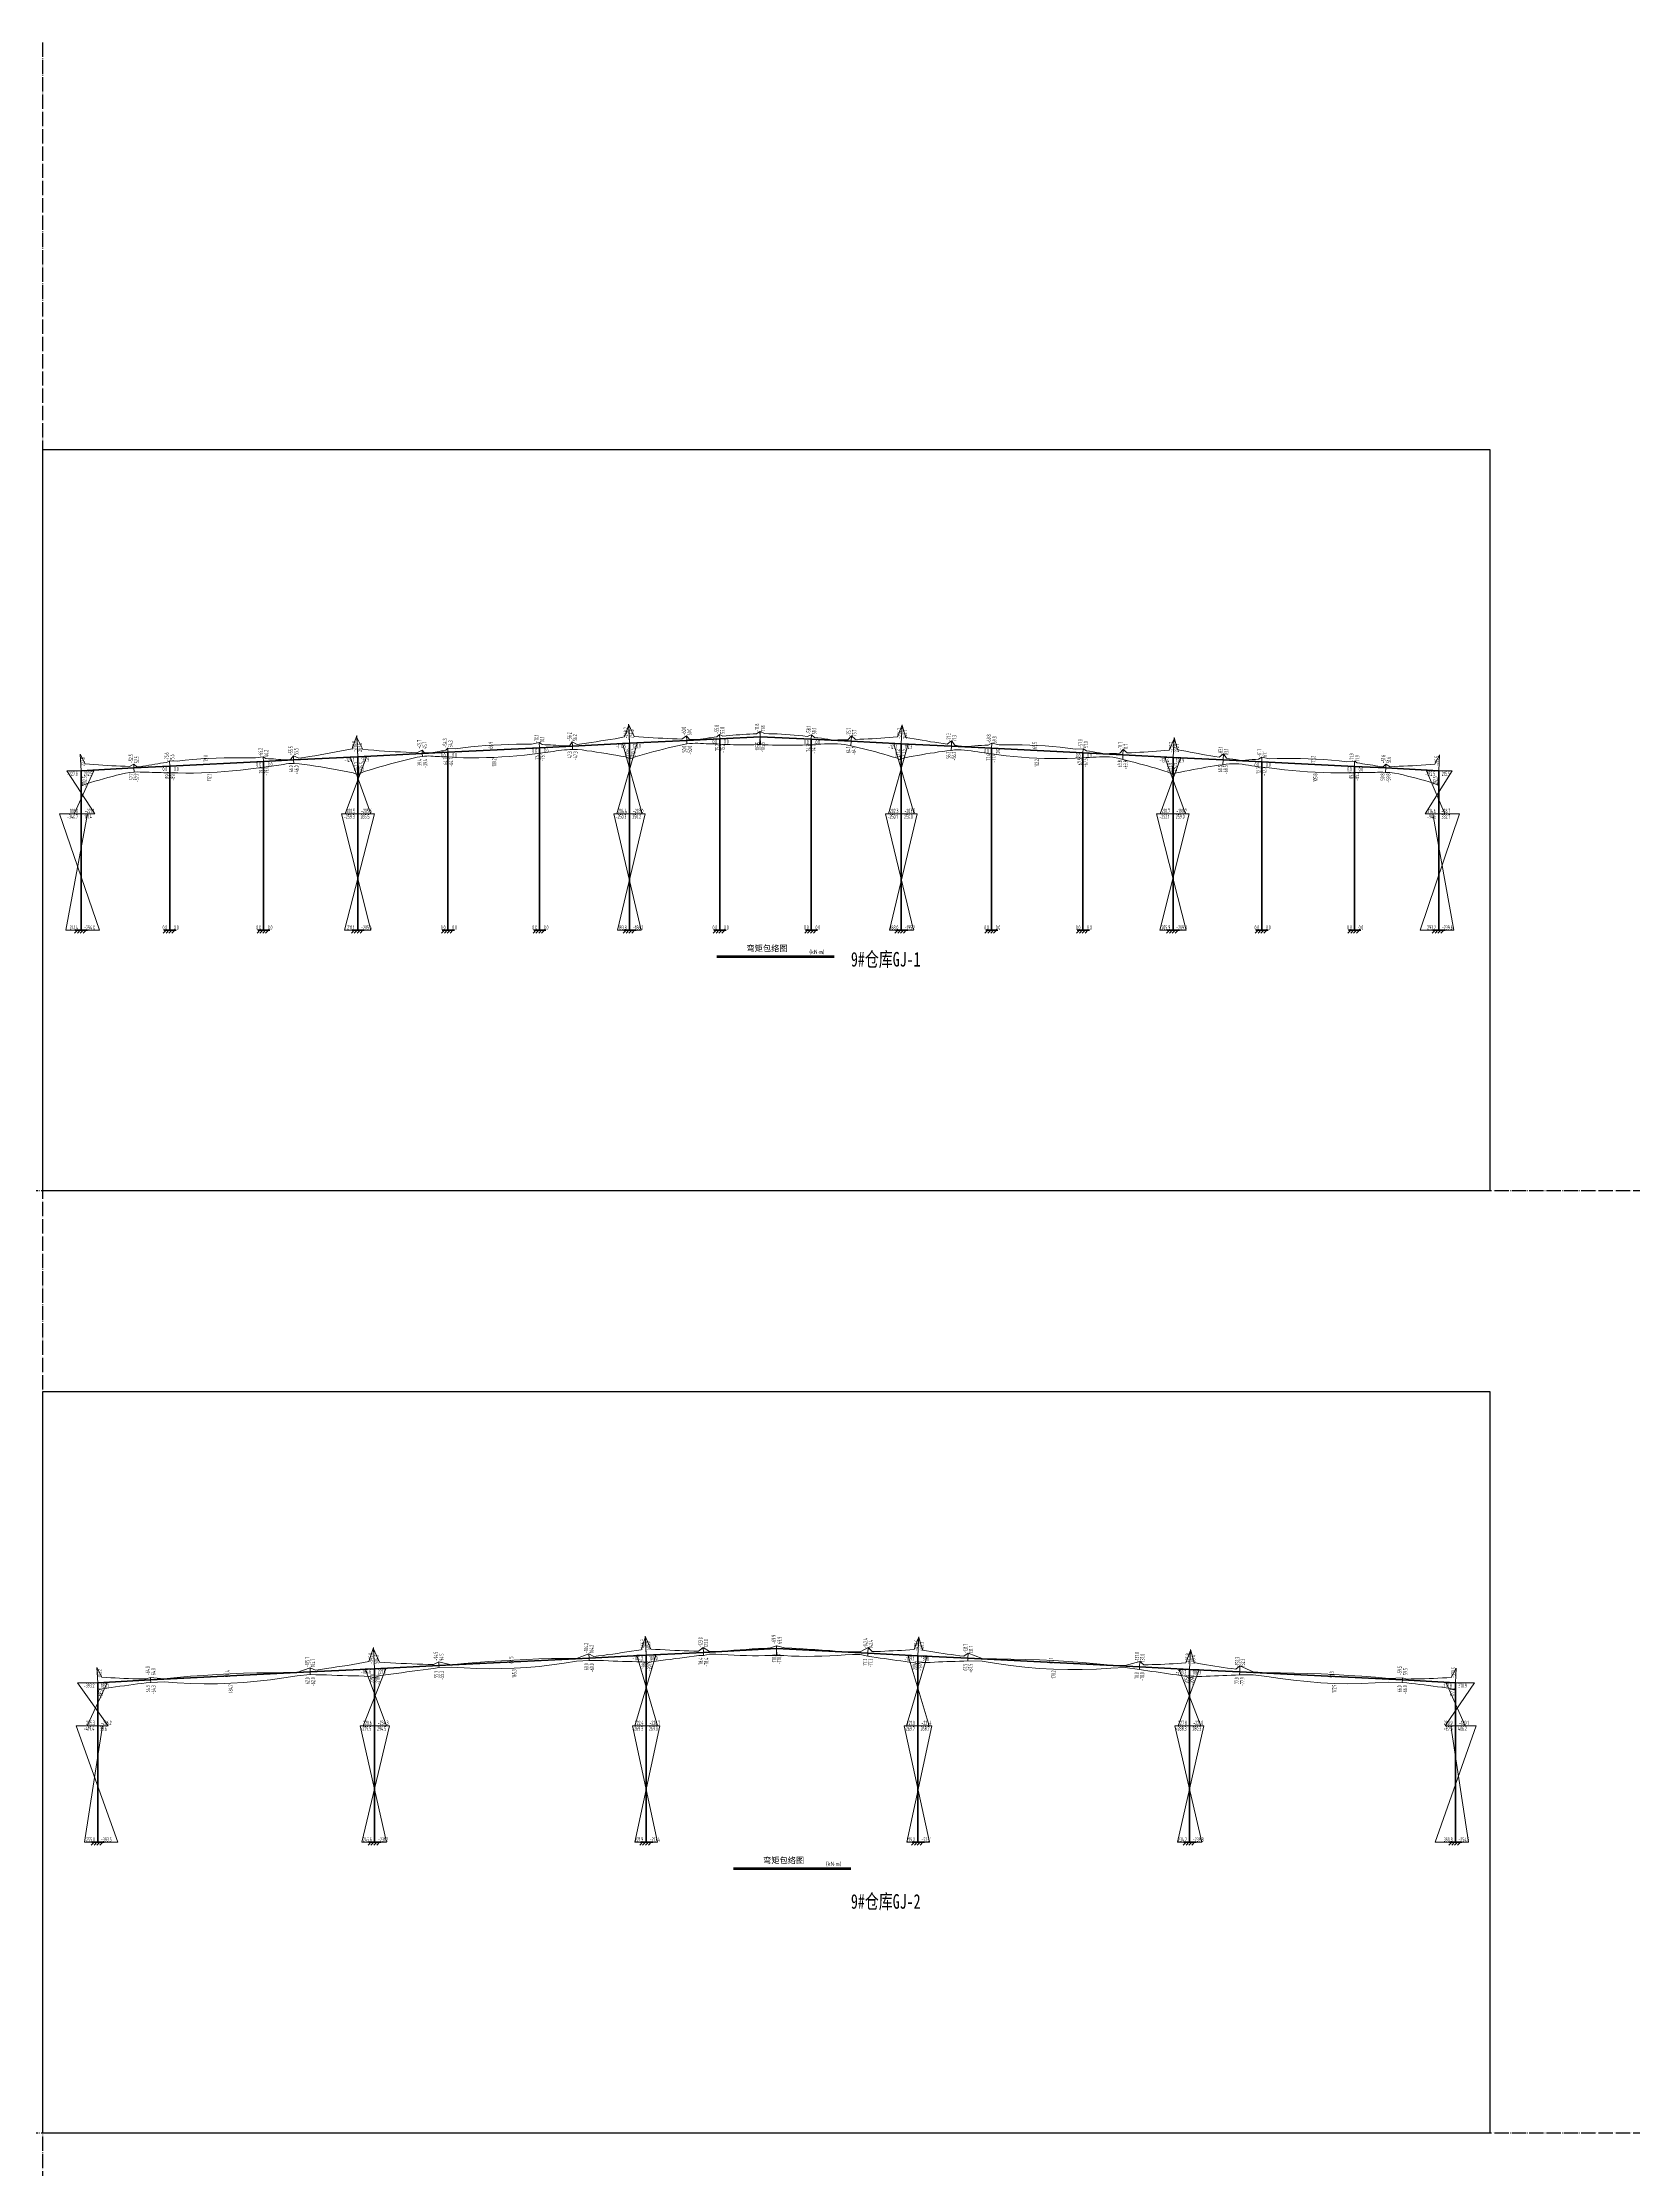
# Model space of a CAD drawing. Extents: x 447413 to 2975780, y -1432727 to 1301644.
# Drawn here: x 787524 to 898775, y 317579 to 466295 of the extents above; entities that cross this region are included whole.
import ezdxf
from ezdxf.enums import TextEntityAlignment as Align

# ---------------------------------------------------------------- set-up
doc = ezdxf.new("R2010")
doc.units = 0
doc.header["$LTSCALE"] = 1000
doc.header["$MEASUREMENT"] = 0
doc.linetypes.add('DOTE', pattern=[2.42, 2, -0.2, 0.02, -0.2])
doc.layers.add('DOTE', color=1, linetype='Continuous')
doc.layers.add('图纸编号', color=6, linetype='Continuous')
for name, color, linetype, lineweight in [('图形说明', 7, 'Continuous', 18), ('杆件(白色)', 7, 'Continuous', 35), ('柱内力(黄色)', 2, 'Continuous', 18), ('梁内力(青色)', 4, 'Continuous', 18)]:
    doc.layers.add(name, color=color, linetype=linetype, lineweight=lineweight)
doc.styles.add('PkpmHz', font='Pkpmeng', dxfattribs={"width": 0.6, "bigfont": 'hztxt'})
doc.styles.add('宋体', font='', dxfattribs={"height": 35})
doc.styles.get('宋体').set_extended_font_data('SimSun')

# ---------------------------------------------------------------- blocks, each defined once
blk = doc.blocks.new('STSPK_2019-10-23-15_19_57')
at = {"layer": '图形说明', "lineweight": 35, "ltscale": 100}
blk.add_line((4477, -180), (5297, -180), dxfattribs=at)
at = {"layer": '杆件(白色)', "ltscale": 100}
for p, q in [((4266, 1328), (4778, 1354)), ((4778, 1354), (5416, 1322)), ((400, 1135), (1516, 1191)), ((1516, 1191), (1966, 1213)), ((1966, 1213), (2416, 1236)), ((1966, 815), (1966, 1213)), ((2416, 1236), (3466, 1288)), ((3466, 1288), (3866, 1308)), ((3866, 1308), (4266, 1328)), ((3866, 815), (3866, 1308)), ((5416, 1322), (5766, 1304)), ((5766, 815), (5766, 1304)), ((5766, 1304), (6116, 1287)), ((6116, 1287), (7316, 1227)), ((7316, 1227), (7666, 1209)), ((7666, 815), (7666, 1209)), ((7666, 1209), (8016, 1192)), ((8016, 1192), (9154, 1135)), ((30, 1115), (400, 1135)), ((30, 815), (30, 1115)), ((9154, 1135), (9524, 1115)), ((9524, 815), (9524, 1115)), ((30, 0), (30, 815)), ((1966, 0), (1966, 815)), ((3866, 0), (3866, 815)), ((5766, 0), (5766, 815)), ((7666, 0), (7666, 815)), ((9524, 0), (9524, 815)), ((-10, 0), (75, 0)), ((1926, 0), (2011, 0)), ((3826, 0), (3911, 0)), ((5726, 0), (5811, 0)), ((7626, 0), (7711, 0)), ((9484, 0), (9569, 0))]:
    blk.add_line(p, q, dxfattribs=at)
at = {"layer": '杆件(白色)', "lineweight": 18, "ltscale": 100}
for p, q in [((5, 0), (-15, -20)), ((25, 0), (5, -20)), ((45, 0), (25, -20)), ((65, 0), (45, -20)), ((1941, 0), (1921, -20)), ((1961, 0), (1941, -20)), ((1981, 0), (1961, -20)), ((2001, 0), (1981, -20)), ((3841, 0), (3821, -20)), ((3861, 0), (3841, -20)), ((3881, 0), (3861, -20)), ((3901, 0), (3881, -20)), ((5741, 0), (5721, -20)), ((5761, 0), (5741, -20)), ((5781, 0), (5761, -20)), ((5801, 0), (5781, -20)), ((7641, 0), (7621, -20)), ((7661, 0), (7641, -20)), ((7681, 0), (7661, -20)), ((7701, 0), (7681, -20)), ((9499, 0), (9479, -20)), ((9519, 0), (9499, -20)), ((9539, 0), (9519, -20)), ((9559, 0), (9539, -20)), ((4477, -190), (5297, -190))]:
    blk.add_line(p, q, dxfattribs=at)
at = {"layer": '柱内力(黄色)', "ltscale": 100}
for p, q in [((2045, 1213), (1887, 815)), ((1966, 1213), (1900, 1213)), ((1900, 1213), (2050, 815)), ((1966, 1213), (2045, 1213)), ((3934, 1308), (3786, 815)), ((3866, 1308), (3800, 1308)), ((3800, 1308), (3945, 815)), ((3866, 1308), (3934, 1308)), ((5831, 1304), (5687, 815)), ((5766, 1304), (5698, 1304)), ((5698, 1304), (5845, 815)), ((5766, 1304), (5831, 1304)), ((7733, 1209), (7585, 815)), ((7666, 1209), (7593, 1209)), ((7593, 1209), (7745, 815)), ((7666, 1209), (7733, 1209)), ((30, 1115), (-111, 1115)), ((-111, 1115), (104, 815)), ((96, 1115), (-43, 815)), ((30, 1115), (96, 1115)), ((9657, 1115), (9452, 815)), ((9524, 1115), (9460, 1115)), ((9460, 1115), (9592, 815)), ((9524, 1115), (9657, 1115)), ((30, 815), (-120, 815)), ((-120, 815), (171, 0)), ((63, 815), (-61, 0)), ((30, 815), (-43, 815)), ((30, 815), (63, 815)), ((30, 815), (104, 815)), ((1966, 815), (1866, 815)), ((1866, 815), (2049, 0)), ((2071, 815), (1878, 0)), ((1966, 815), (1887, 815)), ((1966, 815), (2071, 815)), ((1966, 815), (2050, 815)), ((3866, 815), (3770, 815)), ((3770, 815), (3944, 0)), ((3866, 815), (3786, 815)), ((3962, 815), (3787, 0)), ((3866, 815), (3962, 815)), ((3866, 815), (3945, 815)), ((5766, 815), (5670, 815)), ((5670, 815), (5846, 0)), ((5766, 815), (5687, 815)), ((5862, 815), (5688, 0)), ((5766, 815), (5862, 815)), ((5766, 815), (5845, 815)), ((7666, 815), (7563, 815)), ((7563, 815), (7752, 0)), ((7766, 815), (7582, 0)), ((7666, 815), (7585, 815)), ((7666, 815), (7766, 815)), ((7666, 815), (7745, 815)), ((9669, 815), (9384, 0)), ((9524, 815), (9452, 815)), ((9524, 815), (9493, 815)), ((9493, 815), (9615, 0)), ((9524, 815), (9669, 815)), ((9524, 815), (9592, 815)), ((30, 0), (-61, 0)), ((30, 0), (171, 0)), ((1966, 0), (1878, 0)), ((1966, 0), (2049, 0)), ((3866, 0), (3787, 0)), ((3866, 0), (3944, 0)), ((5766, 0), (5688, 0)), ((5766, 0), (5846, 0)), ((7666, 0), (7582, 0)), ((7666, 0), (7752, 0)), ((9524, 0), (9384, 0)), ((9524, 0), (9615, 0))]:
    blk.add_line(p, q, dxfattribs=at)
at = {"layer": '梁内力(青色)', "ltscale": 100}
for points in [[(1516, 1191), (1515, 1220), (1553, 1204), (1590, 1209), (1628, 1214), (1665, 1220), (1702, 1226), (1740, 1231), (1777, 1237), (1814, 1244), (1851, 1250), (1889, 1257), (1926, 1263), (1959, 1363), (1966, 1213), (1969, 1151), (1931, 1160), (1893, 1162), (1856, 1163), (1818, 1164), (1780, 1165), (1743, 1166), (1705, 1167), (1667, 1168), (1630, 1170), (1592, 1171), (1555, 1172), (1517, 1174)], [(1966, 1213), (1959, 1352), (2001, 1260), (2039, 1257), (2077, 1255), (2114, 1253), (2152, 1251), (2190, 1249), (2227, 1248), (2265, 1246), (2303, 1245), (2340, 1244), (2378, 1243), (2415, 1262), (2416, 1236), (2417, 1221), (2379, 1216), (2342, 1211), (2305, 1206), (2267, 1201), (2230, 1196), (2193, 1191), (2155, 1186), (2118, 1181), (2081, 1176), (2043, 1171), (2006, 1166), (1969, 1153)], [(3466, 1288), (3465, 1317), (3499, 1299), (3532, 1303), (3565, 1307), (3598, 1312), (3632, 1316), (3665, 1321), (3698, 1326), (3731, 1331), (3764, 1336), (3798, 1341), (3831, 1346), (3860, 1437), (3866, 1308), (3869, 1254), (3835, 1261), (3801, 1262), (3768, 1263), (3735, 1264), (3701, 1265), (3668, 1266), (3634, 1267), (3601, 1268), (3567, 1270), (3534, 1271), (3500, 1272), (3467, 1272)], [(3866, 1308), (3859, 1442), (3897, 1351), (3931, 1349), (3964, 1347), (3998, 1345), (4031, 1343), (4065, 1342), (4098, 1340), (4132, 1339), (4165, 1338), (4199, 1337), (4232, 1336), (4264, 1362), (4266, 1328), (4267, 1307), (4234, 1306), (4201, 1301), (4167, 1297), (4134, 1292), (4101, 1288), (4068, 1284), (4035, 1279), (4001, 1275), (3968, 1271), (3935, 1266), (3902, 1262), (3869, 1251)], [(4266, 1328), (4264, 1362), (4308, 1335), (4351, 1335), (4394, 1336), (4437, 1339), (4479, 1343), (4522, 1346), (4564, 1349), (4607, 1352), (4650, 1354), (4692, 1356), (4735, 1359), (4777, 1373), (4778, 1354), (4780, 1307), (4738, 1306), (4695, 1305), (4652, 1304), (4609, 1304), (4567, 1305), (4524, 1306), (4481, 1308), (4438, 1310), (4395, 1313), (4352, 1315), (4309, 1316), (4267, 1307)], [(4778, 1354), (4779, 1373), (4832, 1359), (4885, 1357), (4938, 1354), (4991, 1351), (5044, 1348), (5097, 1344), (5150, 1340), (5203, 1335), (5257, 1331), (5310, 1331), (5363, 1332), (5418, 1361), (5416, 1322), (5415, 1301), (5362, 1312), (5309, 1312), (5256, 1310), (5202, 1307), (5149, 1304), (5095, 1302), (5042, 1301), (4989, 1300), (4935, 1301), (4882, 1302), (4829, 1305), (4776, 1307)], [(5416, 1322), (5418, 1361), (5446, 1334), (5475, 1334), (5504, 1335), (5534, 1336), (5563, 1338), (5592, 1339), (5622, 1340), (5651, 1342), (5680, 1343), (5710, 1345), (5739, 1347), (5773, 1436), (5766, 1304), (5763, 1247), (5734, 1256), (5705, 1260), (5676, 1264), (5647, 1268), (5618, 1272), (5589, 1276), (5560, 1280), (5531, 1284), (5502, 1288), (5473, 1292), (5444, 1297), (5415, 1301)], [(5766, 1304), (5772, 1431), (5797, 1343), (5826, 1339), (5855, 1334), (5884, 1329), (5913, 1325), (5942, 1321), (5971, 1316), (6000, 1312), (6029, 1308), (6058, 1304), (6087, 1301), (6118, 1323), (6116, 1287), (6115, 1268), (6086, 1267), (6056, 1266), (6027, 1265), (5998, 1264), (5969, 1263), (5939, 1262), (5910, 1261), (5881, 1259), (5851, 1258), (5822, 1257), (5793, 1256), (5763, 1250)], [(7316, 1227), (7318, 1265), (7346, 1240), (7375, 1241), (7404, 1242), (7434, 1243), (7463, 1244), (7492, 1245), (7522, 1247), (7551, 1248), (7580, 1250), (7610, 1252), (7639, 1254), (7673, 1340), (7666, 1209), (7663, 1153), (7634, 1162), (7605, 1166), (7576, 1170), (7547, 1174), (7518, 1178), (7489, 1183), (7460, 1187), (7431, 1191), (7402, 1195), (7373, 1199), (7344, 1203), (7315, 1208)], [(7666, 1209), (7673, 1347), (7698, 1256), (7727, 1251), (7756, 1246), (7785, 1241), (7814, 1236), (7843, 1232), (7872, 1227), (7901, 1223), (7930, 1218), (7959, 1214), (7988, 1210), (8018, 1234), (8016, 1192), (8015, 1171), (7986, 1169), (7956, 1168), (7927, 1167), (7898, 1166), (7868, 1165), (7839, 1163), (7810, 1162), (7781, 1161), (7751, 1160), (7722, 1159), (7693, 1158), (7663, 1152)], [(30, 1115), (24, 1223), (59, 1154), (90, 1152), (121, 1151), (152, 1149), (183, 1148), (214, 1146), (245, 1145), (276, 1144), (307, 1143), (338, 1143), (369, 1142), (399, 1153), (400, 1135), (401, 1117), (370, 1114), (339, 1111), (309, 1107), (278, 1103), (247, 1099), (217, 1095), (186, 1091), (155, 1086), (125, 1082), (94, 1078), (63, 1074), (33, 1064)], [(400, 1135), (399, 1153), (493, 1144), (586, 1153), (678, 1161), (771, 1167), (864, 1173), (957, 1178), (1050, 1182), (1143, 1184), (1237, 1186), (1330, 1187), (1423, 1188), (1515, 1220), (1516, 1191), (1517, 1174), (1424, 1165), (1332, 1150), (1239, 1137), (1146, 1127), (1053, 1118), (961, 1112), (867, 1109), (774, 1108), (681, 1110), (587, 1115), (494, 1121), (401, 1117)], [(2416, 1236), (2415, 1262), (2503, 1241), (2591, 1249), (2678, 1256), (2766, 1263), (2853, 1269), (2940, 1274), (3028, 1279), (3115, 1282), (3203, 1284), (3291, 1286), (3378, 1286), (3465, 1317), (3466, 1288), (3467, 1272), (3379, 1266), (3292, 1252), (3205, 1240), (3118, 1230), (3031, 1222), (2943, 1217), (2856, 1214), (2768, 1213), (2680, 1215), (2592, 1219), (2504, 1225), (2417, 1221)], [(6116, 1287), (6118, 1323), (6216, 1285), (6316, 1282), (6416, 1281), (6517, 1278), (6617, 1275), (6717, 1270), (6817, 1264), (6916, 1257), (7016, 1248), (7116, 1239), (7216, 1237), (7318, 1265), (7316, 1227), (7315, 1208), (7215, 1222), (7115, 1218), (7014, 1211), (6914, 1208), (6814, 1208), (6714, 1210), (6614, 1216), (6514, 1225), (6414, 1237), (6315, 1251), (6215, 1267), (6115, 1268)], [(8016, 1192), (8018, 1234), (8111, 1193), (8206, 1184), (8301, 1184), (8396, 1183), (8491, 1181), (8586, 1177), (8681, 1173), (8775, 1167), (8870, 1161), (8965, 1154), (9059, 1145), (9155, 1151), (9154, 1135), (9153, 1117), (9058, 1119), (8963, 1114), (8868, 1110), (8772, 1109), (8677, 1111), (8583, 1116), (8488, 1124), (8393, 1133), (8299, 1145), (8205, 1159), (8110, 1172), (8015, 1171)], [(9154, 1135), (9155, 1151), (9185, 1141), (9216, 1142), (9247, 1142), (9278, 1143), (9309, 1144), (9340, 1145), (9371, 1146), (9402, 1147), (9433, 1149), (9464, 1150), (9495, 1152), (9530, 1217), (9524, 1115), (9521, 1066), (9491, 1076), (9460, 1080), (9430, 1084), (9399, 1088), (9368, 1092), (9337, 1096), (9307, 1100), (9276, 1104), (9245, 1109), (9215, 1111), (9184, 1115), (9153, 1117)]]:
    blk.add_lwpolyline(points, close=True, dxfattribs=at)
at = {"layer": '图形说明', "style": 'PkpmHz'}
blk.add_text('弯矩包络图', height=42.5, dxfattribs=at).set_placement((4827, -152), align=Align.CENTER)
at = {"layer": '图形说明', "style": 'PkpmHz', "width": 0.85}
blk.add_text('(kN·m)', height=30, dxfattribs=at).set_placement((5123, -166))
at = {"layer": '柱内力(黄色)', "style": 'PkpmHz', "width": 0.57}
for s, p in [('-184.6', (1906, 1193)), ('221.0', (2016, 1193)), ('-184.3', (3806, 1288)), ('189.0', (3916, 1288)), ('-189.1', (5706, 1284)), ('181.8', (5816, 1284)), ('-203.2', (7606, 1189)), ('186.3', (7716, 1189)), ('-393.2', (-30, 1095)), ('185.1', (80, 1095)), ('-177.8', (9464, 1095)), ('370.9', (9574, 1095)), ('-419.4', (-30, 795)), ('205.3', (-20, 835)), ('93.6', (70, 795)), ('-206.2', (90, 835)), ('-279.5', (1906, 795)), ('220.6', (1916, 835)), ('294.5', (2016, 795)), ('-234.3', (2026, 835)), ('-269.3', (3806, 795)), ('222.4', (3816, 835)), ('269.0', (3916, 795)), ('-220.7', (3926, 835)), ('-269.7', (5706, 795)), ('221.0', (5716, 835)), ('268.7', (5816, 795)), ('-221.4', (5826, 835)), ('-288.3', (7606, 795)), ('227.8', (7616, 835)), ('280.3', (7716, 795)), ('-221.0', (7726, 835)), ('-87.5', (9474, 795)), ('200.9', (9474, 835)), ('406.2', (9574, 795)), ('-189.1', (9584, 835)), ('255.0', (-20, 20)), ('-393.5', (90, 20)), ('245.6', (1916, 20)), ('-231.2', (2026, 20)), ('221.9', (3816, 20)), ('-217.4', (3926, 20)), ('219.0', (5716, 20)), ('-223.1', (5826, 20)), ('234.2', (7616, 20)), ('-239.8', (7726, 20)), ('390.8', (9474, 20)), ('-254.5', (9584, 20))]:
    blk.add_text(s, height=30, dxfattribs=at).set_placement(p, align=Align.MIDDLE_CENTER)
at = {"layer": '梁内力(青色)', "style": 'PkpmHz', "width": 0.57}
for s, p in [('-104.2', (3460, 1323)), ('-466.3', (3855, 1343)), ('-123.0', (4260, 1363)), ('-69.9', (4773, 1388)), ('-142.4', (5414, 1356)), ('-478.4', (5768, 1339)), ('-131.7', (6113, 1321)), ('-64.0', (395, 1169)), ('-105.7', (1510, 1225)), ('-545.0', (1954, 1248)), ('-94.5', (2410, 1270)), ('-137.0', (7313, 1261)), ('-475.9', (7668, 1244)), ('-152.3', (8014, 1226)), ('-59.5', (9150, 1169)), ('-370.9', (9525, 1149))]:
    blk.add_text(s, height=30, rotation=90, dxfattribs=at).set_placement(p)
for s, p in [('104.2', (3469, 1323)), ('485.0', (3864, 1343)), ('123.0', (4269, 1363)), ('69.9', (4783, 1388)), ('142.4', (5422, 1356)), ('460.3', (5777, 1339)), ('131.7', (6122, 1321)), ('393.2', (29, 1149)), ('64.0', (404, 1169)), ('105.7', (1519, 1225)), ('504.3', (1963, 1248)), ('94.5', (2419, 1270)), ('137.0', (7322, 1261)), ('499.4', (7677, 1244)), ('152.3', (8022, 1226)), ('59.5', (9159, 1169))]:
    blk.add_text(s, height=30, rotation=90, dxfattribs=at).set_placement(p, align=Align.TOP_LEFT)
for s, p in [('54.4', (953, 1178)), ('44.5', (2936, 1274)), ('47.1', (6712, 1270)), ('51.3', (8676, 1173))]:
    blk.add_text(s, height=30, rotation=90, dxfattribs=at).set_placement(p, align=Align.CENTER)
for s, p in [('55.3', (2412, 1198)), ('60.0', (3462, 1251)), ('199.2', (3864, 1271)), ('78.4', (4263, 1291)), ('170.9', (4776, 1316)), ('77.3', (5411, 1284)), ('209.4', (5759, 1267)), ('67.5', (6111, 1249)), ('64.3', (397, 1097)), ('62.0', (1512, 1153)), ('225.8', (1965, 1176)), ('70.0', (7311, 1189)), ('205.3', (7659, 1172)), ('77.9', (8011, 1154)), ('66.0', (9149, 1097)), ('177.8', (9517, 1077))]:
    blk.add_text(s, height=30, rotation=90, dxfattribs=at).set_placement(p, align=Align.RIGHT)
for s, p in [('-55.3', (2421, 1198)), ('-60.0', (3471, 1251)), ('-207.8', (3873, 1271)), ('-78.4', (4271, 1291)), ('-170.9', (4780, 1316)), ('-77.3', (5419, 1284)), ('-197.1', (5768, 1267)), ('-67.5', (6119, 1249)), ('-185.1', (37, 1077)), ('-64.3', (405, 1097)), ('-62.0', (1521, 1153)), ('-218.4', (1973, 1176)), ('-70.0', (7319, 1189)), ('-209.0', (7668, 1172)), ('-77.9', (8019, 1154)), ('-66.0', (9157, 1097))]:
    blk.add_text(s, height=30, rotation=90, dxfattribs=at).set_placement(p, align=Align.TOP_RIGHT)
for s, p in [('165.3', (2943, 1209)), ('170.2', (6714, 1202)), ('184.7', (961, 1104)), ('172.9', (8677, 1103))]:
    blk.add_text(s, height=30, rotation=90, dxfattribs=at).set_placement(p, align=Align.MIDDLE_RIGHT)
blk = doc.blocks.new('STSPK_2019-10-23-15_25_23')
at = {"layer": '图形说明', "lineweight": 35, "ltscale": 100}
blk.add_line((4477, -180), (5297, -180), dxfattribs=at)
at = {"layer": '杆件(白色)', "ltscale": 100}
for p, q in [((4266, 1328), (4496, 1340)), ((4496, 1340), (4778, 1354)), ((4496, 0), (4496, 1340)), ((4778, 1354), (5136, 1336)), ((1306, 1180), (1516, 1191)), ((1516, 1191), (1966, 1213)), ((1966, 1213), (2416, 1236)), ((1966, 815), (1966, 1213)), ((2416, 1236), (2596, 1245)), ((2596, 1245), (3236, 1277)), ((2596, 0), (2596, 1245)), ((3236, 1277), (3466, 1288)), ((3236, 0), (3236, 1277)), ((3466, 1288), (3866, 1308)), ((3866, 1308), (4266, 1328)), ((3866, 815), (3866, 1308)), ((5136, 0), (5136, 1336)), ((5136, 1336), (5416, 1322)), ((5416, 1322), (5766, 1304)), ((5766, 815), (5766, 1304)), ((5766, 1304), (6116, 1287)), ((6116, 1287), (6396, 1273)), ((6396, 0), (6396, 1273)), ((6396, 1273), (7036, 1241)), ((7036, 0), (7036, 1241)), ((7036, 1241), (7316, 1227)), ((7316, 1227), (7666, 1209)), ((7666, 815), (7666, 1209)), ((7666, 1209), (8016, 1192)), ((8016, 1192), (8286, 1178)), ((30, 1115), (400, 1135)), ((30, 815), (30, 1115)), ((400, 1135), (650, 1148)), ((650, 1148), (1306, 1180)), ((650, 0), (650, 1148)), ((1306, 0), (1306, 1180)), ((8286, 0), (8286, 1178)), ((8286, 1178), (8934, 1146)), ((8934, 0), (8934, 1146)), ((8934, 1146), (9154, 1135)), ((9154, 1135), (9524, 1115)), ((9524, 815), (9524, 1115)), ((30, 0), (30, 815)), ((1966, 0), (1966, 815)), ((3866, 0), (3866, 815)), ((5766, 0), (5766, 815)), ((7666, 0), (7666, 815)), ((9524, 0), (9524, 815)), ((-10, 0), (75, 0)), ((610, 0), (695, 0)), ((1266, 0), (1351, 0)), ((1926, 0), (2011, 0)), ((2556, 0), (2641, 0)), ((3196, 0), (3281, 0)), ((3826, 0), (3911, 0)), ((4456, 0), (4541, 0)), ((5096, 0), (5181, 0)), ((5726, 0), (5811, 0)), ((6356, 0), (6441, 0)), ((6996, 0), (7081, 0)), ((7626, 0), (7711, 0)), ((8246, 0), (8331, 0)), ((8894, 0), (8979, 0)), ((9484, 0), (9569, 0))]:
    blk.add_line(p, q, dxfattribs=at)
at = {"layer": '杆件(白色)', "lineweight": 18, "ltscale": 100}
for p, q in [((5, 0), (-15, -20)), ((25, 0), (5, -20)), ((45, 0), (25, -20)), ((65, 0), (45, -20)), ((625, 0), (605, -20)), ((645, 0), (625, -20)), ((665, 0), (645, -20)), ((685, 0), (665, -20)), ((1281, 0), (1261, -20)), ((1301, 0), (1281, -20)), ((1321, 0), (1301, -20)), ((1341, 0), (1321, -20)), ((1941, 0), (1921, -20)), ((1961, 0), (1941, -20)), ((1981, 0), (1961, -20)), ((2001, 0), (1981, -20)), ((2571, 0), (2551, -20)), ((2591, 0), (2571, -20)), ((2611, 0), (2591, -20)), ((2631, 0), (2611, -20)), ((3211, 0), (3191, -20)), ((3231, 0), (3211, -20)), ((3251, 0), (3231, -20)), ((3271, 0), (3251, -20)), ((3841, 0), (3821, -20)), ((3861, 0), (3841, -20)), ((3881, 0), (3861, -20)), ((3901, 0), (3881, -20)), ((4471, 0), (4451, -20)), ((4491, 0), (4471, -20)), ((4511, 0), (4491, -20)), ((4531, 0), (4511, -20)), ((5111, 0), (5091, -20)), ((5131, 0), (5111, -20)), ((5151, 0), (5131, -20)), ((5171, 0), (5151, -20)), ((5741, 0), (5721, -20)), ((5761, 0), (5741, -20)), ((5781, 0), (5761, -20)), ((5801, 0), (5781, -20)), ((6371, 0), (6351, -20)), ((6391, 0), (6371, -20)), ((6411, 0), (6391, -20)), ((6431, 0), (6411, -20)), ((7011, 0), (6991, -20)), ((7031, 0), (7011, -20)), ((7051, 0), (7031, -20)), ((7071, 0), (7051, -20)), ((7641, 0), (7621, -20)), ((7661, 0), (7641, -20)), ((7681, 0), (7661, -20)), ((7701, 0), (7681, -20)), ((8261, 0), (8241, -20)), ((8281, 0), (8261, -20)), ((8301, 0), (8281, -20)), ((8321, 0), (8301, -20)), ((8909, 0), (8889, -20)), ((8929, 0), (8909, -20)), ((8949, 0), (8929, -20)), ((8969, 0), (8949, -20)), ((9499, 0), (9479, -20)), ((9519, 0), (9499, -20)), ((9539, 0), (9519, -20)), ((9559, 0), (9539, -20)), ((4477, -190), (5297, -190))]:
    blk.add_line(p, q, dxfattribs=at)
at = {"layer": '柱内力(黄色)', "ltscale": 100}
for p, q in [((4496, 1340), (4496, 0)), ((4496, 1340), (4496, 0)), ((2027, 1213), (1878, 815)), ((1966, 1213), (1911, 1213)), ((1911, 1213), (2057, 815)), ((1966, 1213), (2027, 1213)), ((2596, 1245), (2596, 0)), ((2596, 1245), (2596, 0)), ((3236, 1277), (3236, 0)), ((3236, 1277), (3236, 0)), ((3920, 1308), (3776, 815)), ((3866, 1308), (3816, 1308)), ((3816, 1308), (3955, 815)), ((3866, 1308), (3920, 1308)), ((5136, 1336), (5136, 0)), ((5136, 1336), (5136, 0)), ((5815, 1304), (5677, 815)), ((5766, 1304), (5713, 1304)), ((5713, 1304), (5856, 815)), ((5766, 1304), (5815, 1304)), ((6396, 1273), (6396, 0)), ((6396, 1273), (6396, 0)), ((7036, 1241), (7036, 0)), ((7036, 1241), (7036, 0)), ((7720, 1209), (7577, 815)), ((7666, 1209), (7608, 1209)), ((7608, 1209), (7754, 815)), ((7666, 1209), (7720, 1209)), ((30, 1115), (-70, 1115)), ((-70, 1115), (127, 815)), ((119, 1115), (-18, 815)), ((30, 1115), (119, 1115)), ((650, 1148), (650, 0)), ((650, 1148), (650, 0)), ((1306, 1180), (1306, 0)), ((1306, 1180), (1306, 0)), ((8286, 1178), (8286, 0)), ((8286, 1178), (8286, 0)), ((8934, 1146), (8934, 0)), ((8934, 1146), (8934, 0)), ((9619, 1115), (9430, 815)), ((9524, 1115), (9439, 1115)), ((9439, 1115), (9567, 815)), ((9524, 1115), (9619, 1115)), ((30, 815), (-120, 815)), ((-120, 815), (159, 0)), ((75, 815), (-76, 0)), ((30, 815), (-18, 815)), ((30, 815), (75, 815)), ((30, 815), (127, 815)), ((1966, 815), (1852, 815)), ((1852, 815), (2056, 0)), ((2083, 815), (1873, 0)), ((1966, 815), (1878, 815)), ((1966, 815), (2083, 815)), ((1966, 815), (2057, 815)), ((3866, 815), (3756, 815)), ((3756, 815), (3948, 0)), ((3866, 815), (3776, 815)), ((3976, 815), (3781, 0)), ((3866, 815), (3976, 815)), ((3866, 815), (3955, 815)), ((5766, 815), (5656, 815)), ((5656, 815), (5852, 0)), ((5766, 815), (5677, 815)), ((5876, 815), (5683, 0)), ((5766, 815), (5876, 815)), ((5766, 815), (5856, 815)), ((7666, 815), (7551, 815)), ((7551, 815), (7758, 0)), ((7780, 815), (7575, 0)), ((7666, 815), (7577, 815)), ((7666, 815), (7780, 815)), ((7666, 815), (7754, 815)), ((9670, 815), (9395, 0)), ((9524, 815), (9430, 815)), ((9524, 815), (9482, 815)), ((9482, 815), (9630, 0)), ((9524, 815), (9670, 815)), ((9524, 815), (9567, 815)), ((30, 0), (-76, 0)), ((30, 0), (159, 0)), ((1966, 0), (1873, 0)), ((1966, 0), (2056, 0)), ((3866, 0), (3781, 0)), ((3866, 0), (3948, 0)), ((5766, 0), (5683, 0)), ((5766, 0), (5852, 0)), ((7666, 0), (7575, 0)), ((7666, 0), (7758, 0)), ((9524, 0), (9395, 0)), ((9524, 0), (9630, 0))]:
    blk.add_line(p, q, dxfattribs=at)
at = {"layer": '梁内力(青色)', "ltscale": 100}
for points in [[(1516, 1191), (1515, 1219), (1553, 1204), (1590, 1209), (1628, 1215), (1665, 1221), (1702, 1228), (1739, 1234), (1777, 1241), (1814, 1248), (1851, 1255), (1888, 1262), (1926, 1270), (1959, 1363), (1966, 1213), (1972, 1086), (1934, 1101), (1896, 1108), (1858, 1116), (1820, 1123), (1782, 1129), (1744, 1136), (1706, 1142), (1669, 1148), (1631, 1154), (1593, 1160), (1555, 1165), (1517, 1167)], [(1966, 1213), (1959, 1349), (2001, 1265), (2039, 1261), (2077, 1259), (2114, 1256), (2152, 1253), (2190, 1251), (2227, 1249), (2265, 1247), (2303, 1245), (2340, 1244), (2378, 1242), (2415, 1259), (2416, 1236), (2417, 1216), (2380, 1210), (2343, 1201), (2305, 1192), (2268, 1182), (2231, 1173), (2194, 1163), (2157, 1153), (2120, 1142), (2083, 1132), (2046, 1121), (2009, 1110), (1972, 1092)], [(3466, 1288), (3465, 1317), (3499, 1299), (3532, 1304), (3565, 1309), (3598, 1314), (3632, 1319), (3665, 1324), (3698, 1329), (3731, 1335), (3764, 1340), (3797, 1346), (3830, 1352), (3860, 1436), (3866, 1308), (3871, 1200), (3837, 1212), (3804, 1218), (3770, 1224), (3736, 1230), (3703, 1236), (3669, 1241), (3635, 1246), (3602, 1252), (3568, 1256), (3534, 1261), (3501, 1265), (3467, 1264)], [(3866, 1308), (3859, 1441), (3897, 1356), (3931, 1353), (3964, 1351), (3998, 1349), (4031, 1346), (4065, 1344), (4098, 1343), (4132, 1341), (4165, 1339), (4199, 1338), (4232, 1337), (4264, 1359), (4266, 1328), (4267, 1303), (4234, 1298), (4201, 1290), (4168, 1283), (4135, 1275), (4102, 1266), (4069, 1258), (4036, 1250), (4003, 1241), (3970, 1232), (3937, 1223), (3904, 1214), (3871, 1199)], [(4266, 1328), (4264, 1359), (4285, 1335), (4304, 1335), (4323, 1334), (4343, 1334), (4362, 1337), (4381, 1339), (4400, 1342), (4419, 1345), (4438, 1347), (4457, 1350), (4476, 1352), (4495, 1369), (4496, 1340), (4498, 1301), (4479, 1303), (4459, 1303), (4440, 1304), (4421, 1304), (4402, 1305), (4382, 1306), (4363, 1307), (4344, 1308), (4325, 1309), (4305, 1307), (4286, 1306), (4267, 1303)], [(4496, 1340), (4495, 1369), (4519, 1357), (4542, 1360), (4566, 1362), (4589, 1364), (4612, 1366), (4636, 1368), (4659, 1369), (4683, 1371), (4706, 1372), (4730, 1373), (4753, 1375), (4776, 1391), (4778, 1354), (4781, 1300), (4757, 1299), (4734, 1298), (4710, 1298), (4687, 1297), (4663, 1297), (4639, 1297), (4616, 1298), (4592, 1298), (4569, 1299), (4545, 1299), (4522, 1300), (4498, 1301)], [(4778, 1354), (4780, 1391), (4809, 1376), (4839, 1375), (4869, 1374), (4899, 1373), (4928, 1371), (4958, 1369), (4988, 1367), (5018, 1365), (5048, 1362), (5077, 1359), (5107, 1356), (5137, 1366), (5136, 1336), (5134, 1298), (5104, 1296), (5074, 1295), (5044, 1294), (5014, 1294), (4984, 1294), (4954, 1294), (4925, 1294), (4895, 1295), (4865, 1295), (4835, 1297), (4805, 1298), (4775, 1300)], [(5136, 1336), (5137, 1366), (5160, 1349), (5183, 1346), (5207, 1343), (5230, 1340), (5253, 1336), (5276, 1332), (5299, 1330), (5323, 1331), (5346, 1331), (5370, 1332), (5393, 1333), (5418, 1361), (5416, 1322), (5414, 1289), (5391, 1295), (5368, 1299), (5345, 1301), (5321, 1303), (5298, 1304), (5275, 1304), (5251, 1303), (5228, 1303), (5204, 1302), (5181, 1302), (5158, 1302), (5134, 1298)], [(5416, 1322), (5418, 1361), (5446, 1335), (5475, 1336), (5504, 1337), (5534, 1339), (5563, 1340), (5592, 1342), (5622, 1344), (5651, 1346), (5680, 1348), (5710, 1350), (5739, 1352), (5773, 1436), (5766, 1304), (5760, 1193), (5732, 1206), (5703, 1214), (5674, 1223), (5645, 1231), (5617, 1239), (5588, 1247), (5559, 1254), (5530, 1262), (5501, 1269), (5472, 1277), (5443, 1284), (5414, 1289)], [(5766, 1304), (5772, 1432), (5797, 1349), (5826, 1344), (5855, 1339), (5884, 1334), (5913, 1329), (5942, 1324), (5971, 1319), (6000, 1315), (6029, 1310), (6058, 1306), (6087, 1302), (6118, 1324), (6116, 1287), (6115, 1258), (6085, 1256), (6056, 1251), (6026, 1247), (5997, 1242), (5967, 1238), (5938, 1233), (5908, 1228), (5879, 1222), (5849, 1217), (5820, 1212), (5790, 1206), (5761, 1196)], [(7316, 1227), (7318, 1264), (7346, 1240), (7375, 1242), (7405, 1243), (7434, 1245), (7463, 1246), (7493, 1248), (7522, 1250), (7551, 1252), (7581, 1254), (7610, 1257), (7639, 1259), (7673, 1340), (7666, 1209), (7660, 1093), (7632, 1107), (7603, 1116), (7574, 1124), (7545, 1133), (7516, 1141), (7488, 1149), (7459, 1157), (7430, 1165), (7401, 1173), (7372, 1181), (7343, 1188), (7314, 1194)], [(7666, 1209), (7673, 1349), (7698, 1263), (7727, 1257), (7756, 1252), (7785, 1246), (7814, 1241), (7843, 1236), (7872, 1230), (7901, 1225), (7930, 1221), (7959, 1216), (7988, 1211), (8018, 1235), (8016, 1192), (8014, 1157), (7985, 1154), (7955, 1149), (7926, 1145), (7896, 1140), (7867, 1134), (7837, 1129), (7808, 1124), (7778, 1118), (7749, 1113), (7719, 1107), (7690, 1101), (7660, 1091)], [(30, 1115), (24, 1232), (58, 1164), (89, 1161), (120, 1159), (151, 1157), (182, 1155), (213, 1153), (245, 1151), (276, 1149), (307, 1148), (338, 1147), (369, 1145), (399, 1162), (400, 1135), (402, 1105), (371, 1103), (340, 1098), (310, 1092), (279, 1084), (249, 1076), (218, 1068), (188, 1059), (157, 1051), (127, 1043), (96, 1034), (66, 1025), (36, 1011)], [(650, 1148), (648, 1186), (703, 1183), (758, 1189), (812, 1194), (867, 1199), (921, 1202), (976, 1204), (1031, 1206), (1085, 1207), (1140, 1207), (1195, 1206), (1250, 1205), (1304, 1214), (1306, 1180), (1308, 1140), (1254, 1133), (1199, 1127), (1145, 1121), (1090, 1116), (1035, 1111), (981, 1107), (926, 1103), (872, 1101), (817, 1100), (762, 1100), (707, 1101), (652, 1101)], [(1306, 1180), (1304, 1214), (1322, 1201), (1340, 1200), (1358, 1199), (1375, 1198), (1393, 1197), (1411, 1195), (1428, 1194), (1446, 1192), (1463, 1191), (1481, 1193), (1498, 1196), (1515, 1219), (1516, 1191), (1517, 1167), (1500, 1167), (1482, 1166), (1465, 1163), (1447, 1160), (1430, 1158), (1413, 1155), (1395, 1152), (1378, 1150), (1360, 1147), (1343, 1145), (1325, 1143), (1308, 1140)], [(2416, 1236), (2415, 1259), (2431, 1241), (2446, 1240), (2461, 1240), (2476, 1242), (2491, 1243), (2506, 1246), (2521, 1249), (2536, 1251), (2550, 1254), (2565, 1256), (2580, 1259), (2595, 1273), (2596, 1245), (2598, 1212), (2583, 1213), (2567, 1214), (2552, 1214), (2537, 1215), (2522, 1216), (2507, 1216), (2492, 1217), (2477, 1218), (2462, 1219), (2447, 1218), (2432, 1217), (2417, 1216)], [(2596, 1245), (2595, 1273), (2648, 1269), (2701, 1276), (2755, 1282), (2808, 1287), (2861, 1292), (2914, 1295), (2968, 1298), (3021, 1300), (3074, 1301), (3128, 1302), (3181, 1301), (3234, 1313), (3236, 1277), (3238, 1238), (3185, 1231), (3132, 1225), (3078, 1220), (3025, 1215), (2972, 1212), (2919, 1209), (2865, 1208), (2812, 1207), (2758, 1207), (2705, 1207), (2651, 1209), (2598, 1212)], [(3236, 1277), (3234, 1313), (3254, 1299), (3273, 1298), (3293, 1297), (3312, 1297), (3331, 1295), (3350, 1294), (3370, 1293), (3389, 1291), (3408, 1290), (3427, 1290), (3447, 1293), (3465, 1317), (3466, 1288), (3467, 1264), (3448, 1264), (3429, 1263), (3410, 1261), (3391, 1259), (3372, 1257), (3352, 1254), (3333, 1251), (3314, 1249), (3295, 1246), (3276, 1244), (3257, 1242), (3238, 1238)], [(6116, 1287), (6118, 1324), (6140, 1294), (6163, 1291), (6186, 1288), (6209, 1285), (6233, 1286), (6256, 1288), (6280, 1290), (6303, 1292), (6327, 1293), (6350, 1294), (6374, 1295), (6398, 1309), (6396, 1273), (6394, 1233), (6371, 1237), (6348, 1240), (6324, 1243), (6301, 1247), (6278, 1250), (6255, 1254), (6231, 1257), (6208, 1259), (6185, 1261), (6162, 1263), (6138, 1263), (6115, 1258)], [(6396, 1273), (6398, 1309), (6451, 1298), (6504, 1298), (6558, 1298), (6611, 1297), (6664, 1295), (6718, 1293), (6771, 1289), (6824, 1285), (6878, 1280), (6931, 1274), (6984, 1267), (7037, 1270), (7036, 1241), (7034, 1206), (6981, 1204), (6927, 1202), (6874, 1201), (6820, 1202), (6767, 1202), (6713, 1204), (6660, 1207), (6607, 1211), (6554, 1215), (6500, 1220), (6447, 1226), (6394, 1233)], [(7036, 1241), (7037, 1270), (7060, 1256), (7083, 1252), (7107, 1248), (7130, 1244), (7153, 1240), (7176, 1237), (7199, 1235), (7223, 1236), (7246, 1237), (7270, 1237), (7293, 1238), (7318, 1264), (7316, 1227), (7314, 1194), (7291, 1202), (7268, 1206), (7245, 1210), (7222, 1213), (7198, 1214), (7175, 1214), (7152, 1212), (7128, 1211), (7105, 1210), (7081, 1209), (7058, 1209), (7034, 1206)], [(8016, 1192), (8018, 1235), (8039, 1203), (8062, 1200), (8084, 1197), (8106, 1194), (8129, 1190), (8151, 1188), (8174, 1190), (8196, 1192), (8219, 1194), (8242, 1195), (8264, 1196), (8288, 1210), (8286, 1178), (8284, 1141), (8262, 1144), (8239, 1147), (8217, 1150), (8195, 1154), (8172, 1157), (8150, 1161), (8127, 1164), (8105, 1165), (8082, 1165), (8060, 1163), (8037, 1162), (8014, 1157)], [(8286, 1178), (8288, 1210), (8341, 1200), (8395, 1202), (8450, 1202), (8504, 1202), (8558, 1201), (8612, 1200), (8666, 1197), (8720, 1194), (8774, 1190), (8828, 1185), (8882, 1179), (8936, 1183), (8934, 1146), (8932, 1102), (8878, 1102), (8823, 1101), (8769, 1101), (8715, 1103), (8661, 1105), (8607, 1108), (8553, 1112), (8499, 1117), (8446, 1123), (8392, 1129), (8338, 1135), (8284, 1141)], [(9154, 1135), (9155, 1162), (9185, 1144), (9216, 1145), (9247, 1147), (9278, 1148), (9309, 1150), (9340, 1151), (9371, 1153), (9402, 1155), (9433, 1157), (9465, 1159), (9496, 1161), (9530, 1226), (9524, 1115), (9519, 1016), (9488, 1030), (9458, 1038), (9428, 1047), (9397, 1055), (9367, 1063), (9336, 1071), (9306, 1079), (9275, 1087), (9245, 1094), (9214, 1099), (9183, 1104), (9152, 1104)], [(400, 1135), (399, 1162), (420, 1144), (441, 1144), (462, 1147), (483, 1151), (503, 1155), (524, 1158), (545, 1162), (566, 1165), (586, 1168), (607, 1171), (628, 1174), (648, 1186), (650, 1148), (652, 1101), (631, 1102), (610, 1102), (590, 1103), (569, 1103), (548, 1104), (527, 1104), (506, 1105), (485, 1105), (464, 1106), (443, 1107), (422, 1108), (401, 1105)], [(8934, 1146), (8936, 1183), (8954, 1170), (8972, 1168), (8990, 1165), (9008, 1162), (9027, 1160), (9045, 1157), (9063, 1154), (9081, 1151), (9099, 1148), (9118, 1144), (9136, 1143), (9155, 1162), (9154, 1135), (9152, 1104), (9134, 1106), (9116, 1105), (9097, 1105), (9079, 1104), (9061, 1104), (9042, 1104), (9024, 1104), (9005, 1103), (8987, 1103), (8969, 1103), (8950, 1103), (8932, 1102)]]:
    blk.add_lwpolyline(points, close=True, dxfattribs=at)
at = {"layer": '图形说明', "style": 'PkpmHz'}
blk.add_text('弯矩包络图', height=42.5, dxfattribs=at).set_placement((4827, -152), align=Align.CENTER)
at = {"layer": '图形说明', "style": 'PkpmHz', "width": 0.85}
blk.add_text('(kN·m)', height=30, dxfattribs=at).set_placement((5123, -166))
at = {"layer": '柱内力(黄色)', "style": 'PkpmHz', "width": 0.57}
for s, p in [('-124.1', (1906, 1193)), ('138.9', (2016, 1193)), (' 0.0', (2556, 1225)), (' 0.0', (2636, 1225)), (' 0.0', (3196, 1257)), (' 0.0', (3276, 1257)), ('-114.5', (3806, 1288)), ('123.0', (3916, 1288)), (' 0.0', (4456, 1320)), (' 0.0', (4536, 1320)), (' 0.0', (5096, 1316)), (' 0.0', (5176, 1316)), ('-121.1', (5706, 1284)), ('112.3', (5816, 1284)), (' 0.0', (6356, 1253)), (' 0.0', (6436, 1253)), (' 0.0', (6996, 1221)), (' 0.0', (7076, 1221)), ('-131.4', (7606, 1189)), ('122.9', (7716, 1189)), ('-227.8', (-30, 1095)), ('202.5', (80, 1095)), (' 0.0', (610, 1128)), (' 0.0', (690, 1128)), (' 0.0', (1266, 1160)), (' 0.0', (1346, 1160)), (' 0.0', (8246, 1158)), (' 0.0', (8326, 1158)), (' 0.0', (8894, 1126)), (' 0.0', (8974, 1126)), ('-192.5', (9464, 1095)), ('215.5', (9574, 1095)), ('-340.7', (-30, 795)), ('108.0', (-20, 835)), ('101.4', (80, 795)), ('-221.1', (90, 835)), ('-259.3', (1906, 795)), ('200.5', (1916, 835)), ('265.5', (2016, 795)), ('-205.6', (2026, 835)), ('-250.3', (3806, 795)), ('204.4', (3816, 835)), ('250.2', (3916, 795)), ('-203.0', (3926, 835)), ('-250.1', (5706, 795)), ('202.3', (5716, 835)), ('250.0', (5816, 795)), ('-203.5', (5826, 835)), ('-262.1', (7606, 795)), ('201.7', (7616, 835)), ('259.0', (7716, 795)), ('-199.7', (7726, 835)), ('-94.6', (9474, 795)), ('214.6', (9474, 835)), ('-98.7', (9574, 835)), ('332.7', (9574, 795)), ('241.4', (-20, 20)), ('-294.0', (90, 20)), (' 0.0', (610, 20)), (' 0.0', (690, 20)), (' 0.0', (1266, 20)), (' 0.0', (1346, 20)), ('211.1', (1916, 20)), ('-205.4', (2026, 20)), (' 0.0', (2556, 20)), (' 0.0', (2636, 20)), (' 0.0', (3196, 20)), (' 0.0', (3276, 20)), ('193.8', (3816, 20)), ('-186.2', (3926, 20)), (' 0.0', (4456, 20)), (' 0.0', (4536, 20)), (' 0.0', (5096, 20)), (' 0.0', (5176, 20)), ('188.0', (5716, 20)), ('-195.2', (5826, 20)), (' 0.0', (6356, 20)), (' 0.0', (6436, 20)), (' 0.0', (6996, 20)), (' 0.0', (7076, 20)), ('205.9', (7616, 20)), ('-209.0', (7726, 20)), (' 0.0', (8246, 20)), (' 0.0', (8326, 20)), (' 0.0', (8894, 20)), (' 0.0', (8974, 20)), ('293.2', (9474, 20)), ('-239.6', (9584, 20))]:
    blk.add_text(s, height=30, dxfattribs=at).set_placement(p, align=Align.MIDDLE_CENTER)
at = {"layer": '梁内力(青色)', "style": 'PkpmHz', "width": 0.57}
for s, p in [('-70.1', (3230, 1311)), ('-56.2', (3460, 1323)), ('-248.7', (3855, 1343)), ('-60.0', (4260, 1363)), ('-55.8', (4490, 1374)), ('-71.8', (4772, 1388)), ('-58.1', (5133, 1370)), ('-75.7', (5414, 1356)), ('-254.7', (5768, 1339)), ('-71.3', (6113, 1321)), ('-69.8', (6393, 1307)), ('-52.5', (394, 1169)), ('-75.6', (644, 1182)), ('-66.2', (1300, 1214)), ('-55.5', (1510, 1225)), ('-290.8', (1954, 1248)), ('-45.7', (2410, 1270)), ('-54.3', (2590, 1279)), ('-57.0', (7033, 1275)), ('-71.7', (7313, 1261)), ('-252.7', (7668, 1244)), ('-83.1', (8014, 1226)), ('-61.1', (8283, 1213)), ('-71.9', (8931, 1180)), ('-51.6', (9151, 1169)), ('-215.5', (9526, 1149))]:
    blk.add_text(s, height=30, rotation=90, dxfattribs=at).set_placement(p)
for s, p in [('70.1', (3239, 1311)), ('56.2', (3469, 1323)), ('256.6', (3864, 1343)), ('60.0', (4269, 1363)), ('55.8', (4499, 1374)), ('71.8', (4784, 1388)), ('58.1', (5142, 1370)), ('75.7', (5422, 1356)), ('246.7', (5777, 1339)), ('71.3', (6122, 1321)), ('69.8', (6402, 1307)), ('227.8', (28, 1149)), ('52.5', (403, 1169)), ('75.6', (652, 1182)), ('66.2', (1309, 1214)), ('55.5', (1519, 1225)), ('263.5', (1964, 1248)), ('45.7', (2419, 1270)), ('54.3', (2599, 1279)), ('57.0', (7042, 1275)), ('71.7', (7322, 1261)), ('270.9', (7677, 1244)), ('83.1', (8023, 1226)), ('61.1', (8292, 1213)), ('71.9', (8940, 1180)), ('51.6', (9160, 1169))]:
    blk.add_text(s, height=30, rotation=90, dxfattribs=at).set_placement(p, align=Align.TOP_LEFT)
for s, p in [('79.0', (917, 1202)), ('66.9', (2910, 1295)), ('69.5', (6713, 1293)), ('73.2', (8661, 1197))]:
    blk.add_text(s, height=30, rotation=90, dxfattribs=at).set_placement(p, align=Align.CENTER)
for s, p in [('39.4', (2413, 1198)), ('64.7', (2593, 1207)), ('76.1', (3234, 1239)), ('47.3', (3463, 1251)), ('210.6', (3867, 1271)), ('50.0', (4263, 1291)), ('75.2', (4494, 1302)), ('105.5', (4776, 1316)), ('74.7', (5130, 1298)), ('64.1', (5410, 1284)), ('217.2', (5756, 1267)), ('56.2', (6110, 1249)), ('77.4', (6390, 1235)), ('67.5', (7030, 1203)), ('57.7', (397, 1097)), ('89.6', (648, 1110)), ('79.0', (1304, 1143)), ('46.0', (1513, 1153)), ('247.7', (1968, 1176)), ('63.8', (7310, 1189)), ('225.8', (7656, 1172)), ('68.5', (8010, 1154)), ('72.7', (8280, 1141)), ('85.2', (8927, 1108)), ('59.8', (9148, 1097)), ('192.5', (9514, 1077))]:
    blk.add_text(s, height=30, rotation=90, dxfattribs=at).set_placement(p, align=Align.RIGHT)
for s, p in [('-39.4', (2421, 1198)), ('-64.7', (2602, 1207)), ('-76.1', (3242, 1239)), ('-47.3', (3472, 1251)), ('-213.3', (3876, 1271)), ('-50.0', (4272, 1291)), ('-75.2', (4502, 1302)), ('-105.5', (4780, 1316)), ('-74.7', (5138, 1298)), ('-64.1', (5419, 1284)), ('-211.5', (5765, 1267)), ('-56.2', (6119, 1249)), ('-77.4', (6398, 1235)), ('-67.5', (7039, 1203)), ('-202.5', (40, 1077)), ('-57.7', (406, 1097)), ('-89.6', (657, 1110)), ('-79.0', (1312, 1143)), ('-46.0', (1522, 1153)), ('-236.5', (1976, 1176)), ('-63.8', (7319, 1189)), ('-230.6', (7664, 1172)), ('-68.5', (8019, 1154)), ('-72.7', (8289, 1141)), ('-85.2', (8936, 1108)), ('-59.8', (9157, 1097))]:
    blk.add_text(s, height=30, rotation=90, dxfattribs=at).set_placement(p, align=Align.TOP_RIGHT)
for s, p in [('100.2', (2919, 1202)), ('102.2', (6713, 1197)), ('112.3', (926, 1096)), ('105.8', (8661, 1097))]:
    blk.add_text(s, height=30, rotation=90, dxfattribs=at).set_placement(p, align=Align.MIDDLE_RIGHT)

msp = doc.modelspace()

# ---------------------------------------------------------------- linework, layer by layer
for points in [[(787523.5, 386027.3), (888754.1, 386027.3), (888754.1, 437818.6), (787523.5, 437818.6)], [(787523.5, 320150.8), (888754.1, 320150.8), (888754.1, 371942.1), (787523.5, 371942.1)]]:
    msp.add_lwpolyline(points, close=True)
at = {"layer": 'DOTE', "color": 8, "linetype": 'DOTE', "ltscale": 0.5}
for p, q in [((787523.5, 466295), (787523.5, 209090.5)), ((447413.1, 386027.3), (1925198.8, 386027.3)), ((447413.1, 320150.8), (1925198.8, 320150.8))]:
    msp.add_line(p, q, dxfattribs=at)

# ---------------------------------------------------------------- block references
at = {"xscale": 10, "yscale": 10, "zscale": 10}
for name, p in [('STSPK_2019-10-23-15_25_23', (789915.5, 404220.2)), ('STSPK_2019-10-23-15_19_57', (791079.2, 340454.9))]:
    msp.add_blockref(name, p, dxfattribs=at)

# ---------------------------------------------------------------- texts
at = {"layer": '图纸编号', "color": 6, "style": '宋体', "width": 0.7}
for s, p in [('9#仓库GJ-1', (844055.6, 401685.2)), ('9#仓库GJ-2', (844055.6, 335808.7))]:
    msp.add_text(s, height=1020.76, dxfattribs=at).set_placement(p)

doc.saveas('drawing.dxf')
